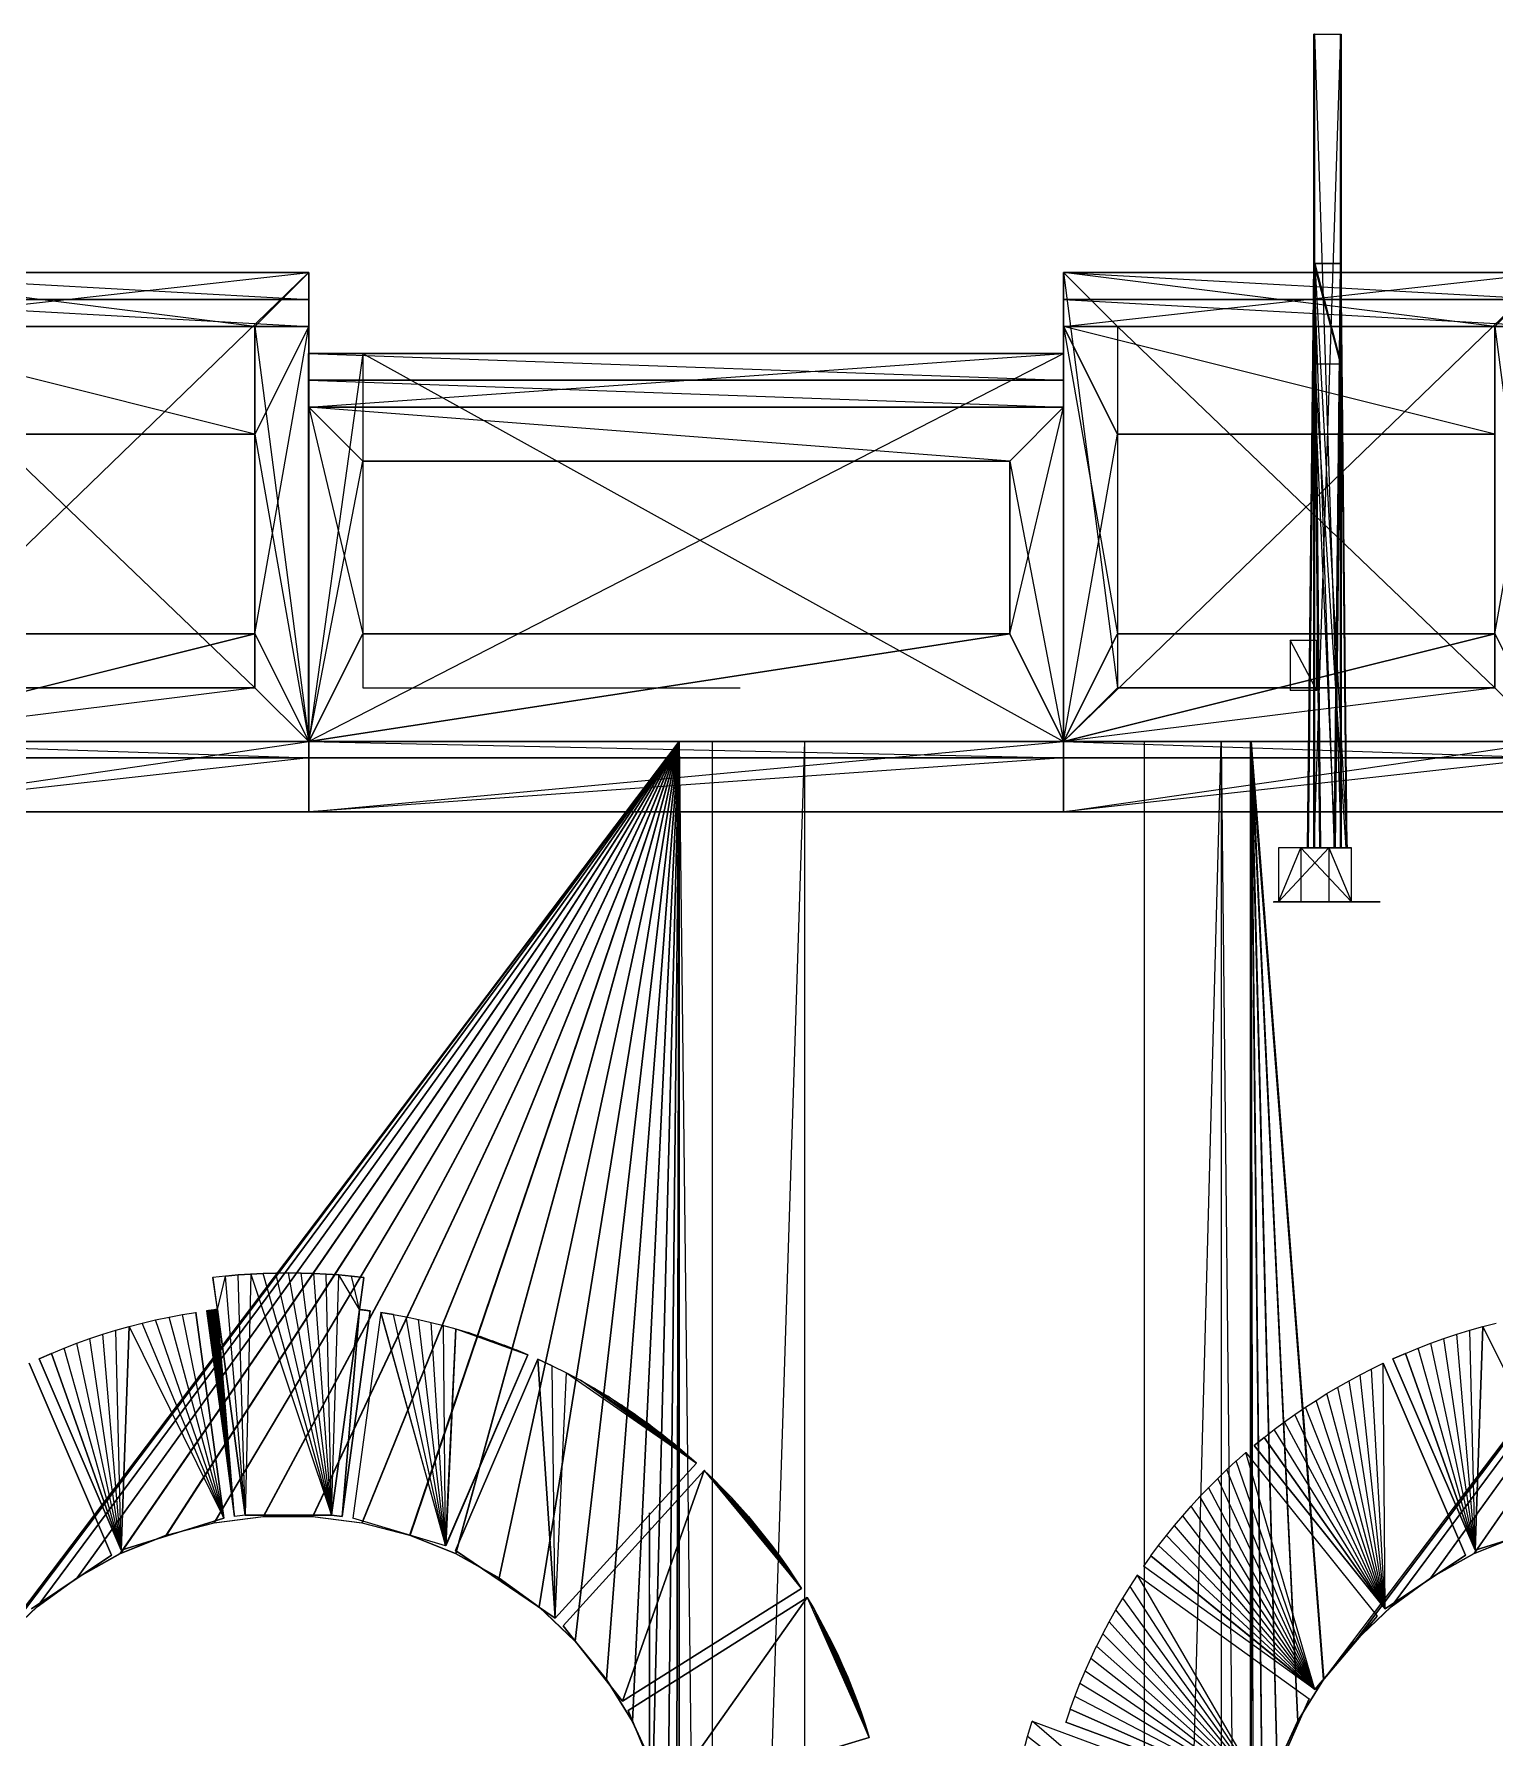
# Model space of a CAD drawing. Extents: x -41 to 47, y -35.8 to 51.3.
# Drawn here: x -15.952 to -13.244, y 44.248 to 47.407 of the extents above; entities that cross this region are included whole.
import ezdxf

# ---------------------------------------------------------------- set-up
doc = ezdxf.new("R2010")
doc.units = 0
doc.header["$MEASUREMENT"] = 0
doc.layers.add('PYDXF', color=8, linetype='CONTINUOUS')

msp = doc.modelspace()

# ---------------------------------------------------------------- linework, layer by layer
at = {"layer": 'PYDXF'}
for p, q in [((-13.5785, 47.4074), (-13.5796, 47.4074)), ((-13.5796, 45.8985), (-13.5796, 47.4074)), ((-13.5796, 45.8985), (-13.5785, 47.4074)), ((-13.5304, 47.4074), (-13.5796, 45.8985)), ((-13.5796, 47.4074), (-13.5304, 47.4074)), ((-13.5785, 47.4074), (-13.5785, 45.8985)), ((-13.5785, 47.4074), (-13.5293, 47.4074)), ((-13.5785, 47.4074), (-13.5293, 45.8985)), ((-13.5785, 47.4074), (-13.5304, 47.4074)), ((-13.5304, 45.8985), (-13.5304, 47.4074)), ((-13.5304, 47.4074), (-13.5293, 47.4074)), ((-13.5304, 47.4074), (-13.5293, 45.8985)), ((-13.5293, 47.4074), (-13.5293, 45.8985)), ((-13.5914, 45.8985), (-13.5797, 46.9818)), ((-13.5895, 45.8985), (-13.5797, 46.9818)), ((-13.5797, 46.9818), (-13.5305, 46.9818)), ((-13.5797, 46.9818), (-13.5797, 46.7956)), ((-13.5797, 46.9818), (-13.5305, 46.7956)), ((-13.5797, 46.9818), (-13.5422, 45.8985)), ((-13.5783, 46.9818), (-13.5783, 46.7956)), ((-13.5783, 46.9818), (-13.5292, 46.7956)), ((-13.5292, 46.9818), (-13.5783, 46.9818)), ((-13.5783, 46.9818), (-13.5673, 45.8985)), ((-13.5783, 46.9818), (-13.5181, 45.8985)), ((-13.569, 45.8985), (-13.5783, 46.9818)), ((-13.5422, 45.8985), (-13.5305, 46.9818)), ((-13.5305, 46.7956), (-13.5305, 46.9818)), ((-13.5292, 46.9818), (-13.5292, 46.7956)), ((-13.5181, 45.8985), (-13.5292, 46.9818)), ((-15.4435, 46.9654), (-16.343, 46.9654)), ((-16.343, 46.0954), (-15.4435, 46.9654)), ((-15.543, 46.8654), (-16.3426, 46.9654)), ((-16.3426, 46.9654), (-15.443, 46.9654)), ((-15.4435, 46.9654), (-16.3426, 46.9654)), ((-15.443, 46.9654), (-16.3425, 46.9654)), ((-16.3425, 46.8654), (-15.443, 46.9654)), ((-16.3425, 46.9654), (-15.4429, 46.9654)), ((-16.3425, 46.9654), (-15.4429, 46.9154)), ((-15.443, 46.9654), (-15.543, 46.8654)), ((-15.4435, 46.9654), (-15.4435, 46.0954)), ((-15.4435, 46.9654), (-15.443, 46.9654)), ((-15.4435, 46.9654), (-15.443, 46.0954)), ((-15.443, 46.9654), (-15.443, 46.8654)), ((-15.443, 46.9654), (-15.443, 46.0954)), ((-15.4429, 46.9654), (-15.4429, 46.9154)), ((-13.1447, 46.9654), (-14.0442, 46.9654)), ((-14.0442, 46.0954), (-14.0442, 46.9654)), ((-14.0442, 46.0954), (-13.1447, 46.9654)), ((-14.0438, 46.9654), (-14.0442, 46.0954)), ((-14.0442, 46.9654), (-14.0438, 46.9654)), ((-13.1443, 46.9654), (-14.0438, 46.9654)), ((-14.0438, 46.8654), (-14.0438, 46.9654)), ((-14.0438, 46.8654), (-13.1443, 46.9654)), ((-14.0438, 46.9654), (-13.9438, 46.1954)), ((-13.2442, 46.8654), (-14.0438, 46.9654)), ((-14.0438, 46.9654), (-13.1443, 46.9654)), ((-14.0438, 46.9654), (-14.0438, 46.0954)), ((-14.0438, 46.9654), (-13.9438, 46.8654)), ((-13.1447, 46.9654), (-14.0438, 46.9654)), ((-14.0437, 46.9154), (-14.0438, 46.9654)), ((-14.0437, 46.9654), (-14.0437, 46.9154)), ((-14.0437, 46.9654), (-13.1442, 46.9154)), ((-13.1443, 46.9654), (-13.2442, 46.8654)), ((-16.3425, 46.9154), (-15.443, 46.8654)), ((-16.3425, 46.9154), (-15.4429, 46.9154)), ((-15.4429, 46.9154), (-16.3425, 46.9154)), ((-15.443, 46.8654), (-15.443, 46.9154)), ((-14.0437, 46.9154), (-13.1442, 46.8654)), ((-14.0437, 46.9154), (-13.1442, 46.9154)), ((-14.0437, 46.9154), (-14.0437, 46.8654)), ((-13.1442, 46.9154), (-14.0437, 46.9154)), ((-16.3425, 46.8654), (-15.443, 46.8654)), ((-15.443, 46.8654), (-16.3425, 46.8654)), ((-15.543, 46.6654), (-16.3425, 46.8654)), ((-16.2426, 46.8654), (-15.543, 46.1954)), ((-16.2426, 46.8654), (-15.543, 46.8654)), ((-15.543, 46.8654), (-16.2426, 46.8654)), ((-15.543, 46.1954), (-15.543, 46.8654)), ((-15.543, 46.8654), (-15.543, 46.1954)), ((-15.543, 46.2954), (-15.443, 46.8654)), ((-15.543, 46.8654), (-15.443, 46.0954)), ((-15.443, 46.8654), (-15.5429, 46.6654)), ((-15.443, 46.8654), (-15.443, 46.0954)), ((-15.443, 46.0954), (-15.443, 46.8654)), ((-14.0438, 46.8654), (-13.1443, 46.8654)), ((-13.9438, 46.6654), (-14.0438, 46.8654)), ((-14.0438, 46.8654), (-14.0437, 46.0954)), ((-14.0438, 46.8654), (-13.9438, 46.2954)), ((-14.0438, 46.8654), (-13.9438, 46.6654)), ((-13.2442, 46.6654), (-14.0438, 46.8654)), ((-14.0438, 46.0954), (-14.0438, 46.8654)), ((-13.1442, 46.8654), (-14.0437, 46.8654)), ((-13.9438, 46.8654), (-13.2442, 46.1954)), ((-13.9438, 46.8654), (-13.2442, 46.8654)), ((-13.9438, 46.8654), (-13.9438, 46.1954)), ((-13.2442, 46.8654), (-13.9438, 46.8654)), ((-13.2442, 46.1954), (-13.2442, 46.8654)), ((-13.2442, 46.8654), (-13.2442, 46.1954)), ((-13.2442, 46.8654), (-13.1443, 46.0954)), ((-13.2442, 46.2954), (-13.1443, 46.8654)), ((-14.0442, 46.8154), (-15.4434, 46.8154)), ((-15.4434, 46.0954), (-15.4434, 46.8154)), ((-15.4434, 46.0954), (-14.0442, 46.8154)), ((-15.4434, 46.8154), (-15.443, 46.8154)), ((-15.443, 46.8154), (-15.4434, 46.0954)), ((-14.0438, 46.8154), (-15.443, 46.8154)), ((-15.443, 46.8154), (-15.443, 46.7654)), ((-15.443, 46.7154), (-15.443, 46.8154)), ((-15.443, 46.7154), (-14.0438, 46.8154)), ((-15.3431, 46.8154), (-15.443, 46.0954)), ((-15.443, 46.8154), (-15.443, 46.0954)), ((-15.3431, 46.8154), (-15.443, 46.8154)), ((-14.0442, 46.8154), (-15.443, 46.8154)), ((-15.443, 46.8154), (-14.0437, 46.8154)), ((-15.443, 46.8154), (-14.0437, 46.7654)), ((-15.443, 46.7654), (-15.443, 46.8154)), ((-15.3431, 46.8154), (-15.3431, 46.1954)), ((-15.3431, 46.8154), (-14.0438, 46.8154)), ((-15.3431, 46.8154), (-14.0438, 46.0954)), ((-14.0442, 46.8154), (-15.3431, 46.8154)), ((-14.0442, 46.8154), (-14.0442, 46.0954)), ((-14.0442, 46.8154), (-14.0438, 46.0954)), ((-14.0438, 46.8154), (-14.0442, 46.8154)), ((-14.0438, 46.8154), (-14.0438, 46.7154)), ((-14.0438, 46.0954), (-14.0438, 46.8154)), ((-14.0437, 46.8154), (-14.0437, 46.7654)), ((-13.5895, 45.8985), (-13.5797, 46.7956)), ((-13.5305, 46.7956), (-13.5797, 46.7956)), ((-13.5403, 45.8985), (-13.5797, 46.7956)), ((-13.5292, 46.7956), (-13.5783, 46.7956)), ((-13.5198, 45.8985), (-13.5783, 46.7956)), ((-13.569, 45.8985), (-13.5783, 46.7956)), ((-13.5422, 45.8985), (-13.5305, 46.7956)), ((-13.5305, 46.7956), (-13.5403, 45.8985)), ((-13.5292, 46.7956), (-13.5198, 45.8985)), ((-13.5181, 45.8985), (-13.5292, 46.7956)), ((-15.443, 46.7654), (-14.0437, 46.7154)), ((-15.443, 46.7654), (-14.0437, 46.7654)), ((-15.443, 46.7654), (-15.443, 46.7154)), ((-14.0437, 46.7654), (-15.443, 46.7654)), ((-14.0437, 46.7154), (-14.0437, 46.7654)), ((-15.443, 46.7154), (-14.0438, 46.7154)), ((-14.0437, 46.7154), (-15.443, 46.7154)), ((-15.3431, 46.6154), (-15.443, 46.7154)), ((-15.443, 46.7154), (-15.443, 46.0954)), ((-15.443, 46.7154), (-15.3431, 46.2954)), ((-15.443, 46.7154), (-15.3431, 46.6154)), ((-14.1437, 46.6154), (-15.443, 46.7154)), ((-15.443, 46.0954), (-15.443, 46.7154)), ((-14.0438, 46.7154), (-14.1437, 46.6154)), ((-14.1437, 46.2954), (-14.0438, 46.7154)), ((-14.0438, 46.7154), (-14.0438, 46.0954)), ((-14.0438, 46.0954), (-14.0438, 46.7154)), ((-15.543, 46.6654), (-16.2426, 46.6654)), ((-16.2426, 46.6654), (-15.5429, 46.6654)), ((-15.5429, 46.6654), (-15.543, 46.2954)), ((-15.543, 46.2954), (-15.543, 46.6654)), ((-15.5429, 46.6654), (-15.443, 46.0954)), ((-14.0438, 46.0954), (-13.9438, 46.6654)), ((-13.9438, 46.6654), (-13.9438, 46.2954)), ((-13.2442, 46.6654), (-13.9438, 46.6654)), ((-13.9438, 46.6654), (-13.2442, 46.6654)), ((-13.2442, 46.6654), (-13.2442, 46.2954)), ((-13.2442, 46.2954), (-13.2442, 46.6654)), ((-15.443, 46.0954), (-15.3431, 46.6154)), ((-15.3431, 46.6154), (-15.3431, 46.2954)), ((-14.1437, 46.6154), (-15.3431, 46.6154)), ((-15.3431, 46.6154), (-14.1437, 46.6154)), ((-14.1437, 46.6154), (-14.1437, 46.2954)), ((-14.1437, 46.2954), (-14.1437, 46.6154)), ((-14.1437, 46.6154), (-14.0438, 46.0954)), ((-16.3425, 46.0954), (-15.5429, 46.2954)), ((-15.543, 46.2954), (-16.3425, 46.0954)), ((-15.5429, 46.2954), (-16.2426, 46.2954)), ((-16.2426, 46.2954), (-15.543, 46.2954)), ((-15.543, 46.2954), (-15.443, 46.0954)), ((-14.1437, 46.2954), (-15.443, 46.0954)), ((-15.443, 46.0954), (-14.1437, 46.2954)), ((-15.3431, 46.2954), (-15.443, 46.0954)), ((-15.443, 46.0954), (-15.3431, 46.2954)), ((-14.1437, 46.2954), (-15.3431, 46.2954)), ((-15.3431, 46.2954), (-14.1437, 46.2954)), ((-14.0438, 46.0954), (-14.1437, 46.2954)), ((-14.1437, 46.2954), (-14.0438, 46.0954)), ((-13.2442, 46.2954), (-14.0438, 46.0954)), ((-14.0438, 46.0954), (-13.9438, 46.2954)), ((-14.0437, 46.0954), (-13.2442, 46.2954)), ((-13.9438, 46.2954), (-14.0437, 46.0954)), ((-13.9438, 46.2954), (-13.2442, 46.2954)), ((-13.2442, 46.2954), (-13.9438, 46.2954)), ((-13.2442, 46.2954), (-13.1443, 46.0954)), ((-13.6236, 46.2839), (-13.6236, 46.19)), ((-13.6236, 46.2839), (-13.5744, 46.2839)), ((-13.5744, 46.19), (-13.6236, 46.2839)), ((-13.5744, 46.19), (-13.5744, 46.2839)), ((-15.543, 46.1954), (-16.3426, 46.0954)), ((-15.543, 46.1954), (-16.2426, 46.1954)), ((-16.2426, 46.1954), (-15.543, 46.1954)), ((-15.443, 46.0954), (-15.543, 46.1954)), ((-15.3431, 46.1954), (-14.6435, 46.1954)), ((-13.9438, 46.1954), (-14.0438, 46.0954)), ((-13.2442, 46.1954), (-14.0438, 46.0954)), ((-13.2442, 46.1954), (-13.9438, 46.1954)), ((-13.9438, 46.1954), (-13.2442, 46.1954)), ((-13.5744, 46.19), (-13.6236, 46.19)), ((-13.1443, 46.0954), (-13.2442, 46.1954)), ((-16.343, 46.0954), (-15.4435, 46.0954)), ((-16.343, 46.0954), (-15.443, 46.0954)), ((-15.443, 46.0954), (-16.3425, 46.0954)), ((-16.3425, 46.0954), (-15.443, 46.0954)), ((-15.4429, 46.0954), (-16.3425, 46.0954)), ((-16.3425, 45.9654), (-15.443, 46.0954)), ((-16.3424, 46.0954), (-15.4429, 46.0654)), ((-16.3424, 46.0954), (-15.4429, 46.0954)), ((-16.2069, 46.0954), (-14.7569, 46.0954)), ((-16.2063, 46.0954), (-14.7563, 46.0954)), ((-16.2063, 46.0954), (-14.7569, 46.0954)), ((-14.7569, 46.0954), (-16.0719, 44.3564)), ((-16.0712, 44.3564), (-14.7563, 46.0954)), ((-14.7569, 46.0954), (-16.0139, 44.4276)), ((-14.7563, 46.0954), (-16.0132, 44.4276)), ((-14.7569, 46.0954), (-15.9473, 44.4909)), ((-14.7563, 46.0954), (-15.9467, 44.4909)), ((-14.7569, 46.0954), (-15.8733, 44.5452)), ((-14.7563, 46.0954), (-15.8727, 44.5452)), ((-14.7569, 46.0954), (-15.7931, 44.5898)), ((-14.7563, 46.0954), (-15.7924, 44.5898)), ((-14.7569, 46.0954), (-15.7078, 44.6239)), ((-14.7563, 46.0954), (-15.7071, 44.6239)), ((-14.7569, 46.0954), (-15.6189, 44.6469)), ((-14.7563, 46.0954), (-15.6183, 44.6469)), ((-14.7569, 46.0954), (-15.5278, 44.6585)), ((-14.7563, 46.0954), (-15.5272, 44.6585)), ((-15.443, 46.0954), (-15.4435, 46.0954)), ((-15.4434, 46.0954), (-14.0442, 46.0954)), ((-15.4434, 46.0954), (-15.443, 46.0954)), ((-15.4434, 46.0954), (-14.0438, 46.0954)), ((-14.0438, 46.0954), (-15.443, 46.0954)), ((-15.443, 46.0954), (-15.4429, 46.0654)), ((-15.443, 46.0954), (-15.443, 45.9654)), ((-15.443, 46.0954), (-14.0438, 46.0954)), ((-15.443, 45.9654), (-14.0438, 46.0954)), ((-15.443, 45.9654), (-15.443, 46.0954)), ((-15.4429, 46.0654), (-15.4429, 46.0954)), ((-15.4429, 46.0954), (-14.0437, 46.0654)), ((-14.7569, 46.0954), (-15.436, 44.6585)), ((-14.7563, 46.0954), (-15.4354, 44.6585)), ((-14.7569, 46.0954), (-15.345, 44.6469)), ((-14.7563, 46.0954), (-15.3443, 44.6469)), ((-14.7569, 46.0954), (-15.2561, 44.6239)), ((-14.7563, 46.0954), (-15.2554, 44.6239)), ((-14.7569, 46.0954), (-15.1708, 44.5898)), ((-14.7563, 46.0954), (-15.1702, 44.5898)), ((-14.7569, 46.0954), (-15.0905, 44.5452)), ((-14.7563, 46.0954), (-15.0899, 44.5452)), ((-14.7569, 46.0954), (-15.0165, 44.4909)), ((-14.7563, 46.0954), (-15.0159, 44.4909)), ((-14.7569, 46.0954), (-14.95, 44.4276)), ((-14.7563, 46.0954), (-14.9494, 44.4276)), ((-14.7569, 46.0954), (-14.892, 44.3564)), ((-14.7563, 46.0954), (-14.8914, 44.3564)), ((-14.7569, 46.0954), (-14.8435, 44.2785)), ((-14.7563, 46.0954), (-14.8428, 44.2785)), ((-14.7569, 46.0954), (-14.8052, 44.1951)), ((-14.7563, 46.0954), (-14.8045, 44.1951)), ((-14.7569, 46.0954), (-14.7777, 44.1074)), ((-14.7563, 46.0954), (-14.7771, 44.1074)), ((-14.7569, 46.0954), (-14.7615, 44.0171)), ((-14.7563, 46.0954), (-14.7609, 44.0171)), ((-14.7569, 46.0954), (-14.7569, 43.9254)), ((-14.7569, 46.0954), (-14.7563, 46.0954)), ((-14.7569, 46.0954), (-14.7563, 43.9254)), ((-14.7563, 46.0954), (-14.7563, 43.9254)), ((-13.6962, 46.0954), (-14.7562, 46.0954)), ((-14.7562, 46.0954), (-14.6952, 46.0954)), ((-14.7562, 46.0954), (-14.7562, 40.7954)), ((-14.7562, 40.7954), (-14.7562, 46.0954)), ((-14.7562, 46.0954), (-14.6952, 40.7954)), ((-13.6962, 46.0954), (-14.6952, 46.0954)), ((-14.5239, 46.0954), (-14.6952, 40.7954)), ((-14.6952, 46.0954), (-14.6952, 40.7954)), ((-14.5239, 46.0954), (-14.6952, 46.0954)), ((-13.6962, 46.0954), (-14.5239, 46.0954)), ((-14.5239, 46.0954), (-14.5239, 40.7954)), ((-14.5239, 46.0954), (-13.894, 46.0954)), ((-14.0442, 46.0954), (-13.1447, 46.0954)), ((-14.0442, 46.0954), (-14.0438, 46.0954)), ((-14.0442, 46.0954), (-13.1443, 46.0954)), ((-14.0438, 46.0954), (-14.0442, 46.0954)), ((-13.1443, 46.0954), (-14.0438, 46.0954)), ((-14.0438, 46.0954), (-14.0437, 46.0654)), ((-14.0438, 46.0954), (-14.0438, 45.9654)), ((-14.0438, 46.0954), (-13.1442, 46.0954)), ((-14.0437, 46.0654), (-14.0437, 46.0954)), ((-13.1441, 46.0954), (-14.0437, 46.0954)), ((-14.0437, 46.0954), (-13.1441, 46.0654)), ((-14.0437, 45.9654), (-13.1442, 46.0954)), ((-14.0437, 46.0954), (-13.1441, 46.0954)), ((-14.0437, 45.9654), (-14.0437, 46.0954)), ((-13.894, 40.7954), (-13.894, 46.0954)), ((-13.894, 40.7954), (-13.7516, 46.0954)), ((-13.7516, 46.0954), (-13.894, 46.0954)), ((-13.6962, 46.0954), (-13.894, 46.0954)), ((-13.7516, 46.0954), (-13.7516, 40.7954)), ((-13.6962, 46.0954), (-13.7516, 46.0954)), ((-13.7516, 46.0954), (-13.6962, 40.7954)), ((-13.7516, 46.0954), (-13.6962, 46.0954)), ((-13.697, 43.9254), (-13.697, 46.0954)), ((-13.697, 46.0954), (-12.247, 46.0954)), ((-13.697, 46.0954), (-13.6923, 44.0171)), ((-13.697, 46.0954), (-13.6963, 46.0954)), ((-13.6963, 46.0954), (-13.697, 43.9254)), ((-13.697, 46.0954), (-13.6104, 44.2785)), ((-13.697, 46.0954), (-13.6762, 44.1074)), ((-13.697, 46.0954), (-13.6487, 44.1951)), ((-13.5619, 44.3564), (-13.697, 46.0954)), ((-13.6963, 46.0954), (-13.6963, 43.9254)), ((-13.6917, 44.0171), (-13.6963, 46.0954)), ((-13.6963, 46.0954), (-13.6481, 44.1951)), ((-13.6963, 46.0954), (-13.6755, 44.1074)), ((-13.6963, 46.0954), (-13.5612, 44.3564)), ((-13.6963, 46.0954), (-13.6098, 44.2785)), ((-13.6963, 46.0954), (-12.2463, 46.0954)), ((-13.6963, 46.0954), (-12.247, 46.0954)), ((-13.6962, 46.0954), (-13.6962, 40.7954)), ((-13.6962, 40.7954), (-13.6962, 46.0954)), ((-12.247, 46.0954), (-13.5619, 44.3564)), ((-13.5612, 44.3564), (-12.2463, 46.0954)), ((-12.247, 46.0954), (-13.5039, 44.4276)), ((-12.2463, 46.0954), (-13.5032, 44.4276)), ((-12.247, 46.0954), (-13.4373, 44.4909)), ((-12.2463, 46.0954), (-13.4367, 44.4909)), ((-12.247, 46.0954), (-13.3633, 44.5452)), ((-12.2463, 46.0954), (-13.3627, 44.5452)), ((-12.247, 46.0954), (-13.2831, 44.5898)), ((-12.2463, 46.0954), (-13.2824, 44.5898)), ((-16.3425, 46.0654), (-15.443, 46.0654)), ((-15.443, 46.0654), (-16.3425, 45.9654)), ((-15.4429, 46.0654), (-16.3424, 46.0654)), ((-15.443, 45.9654), (-15.443, 46.0654)), ((-15.443, 46.0654), (-14.0437, 46.0654)), ((-14.0437, 46.0654), (-15.443, 45.9654)), ((-15.443, 46.0654), (-15.443, 45.9654)), ((-14.0437, 46.0654), (-15.4429, 46.0654)), ((-14.0437, 45.9654), (-14.0437, 46.0654)), ((-14.0437, 46.0654), (-13.1442, 46.0654)), ((-13.1442, 46.0654), (-14.0437, 45.9654)), ((-14.0437, 46.0654), (-14.0437, 45.9654)), ((-13.1441, 46.0654), (-14.0437, 46.0654)), ((-15.443, 45.9654), (-16.3425, 45.9654)), ((-16.3425, 45.9654), (-15.443, 45.9654)), ((-14.0438, 45.9654), (-15.443, 45.9654)), ((-15.443, 45.9654), (-14.0437, 45.9654)), ((-13.1442, 45.9654), (-14.0437, 45.9654)), ((-14.0437, 45.9654), (-13.1442, 45.9654)), ((-13.6037, 45.8985), (-13.6452, 45.8985)), ((-13.5518, 45.8985), (-13.6452, 45.7985)), ((-13.6452, 45.8985), (-13.6452, 45.7985)), ((-13.5518, 45.8985), (-13.6452, 45.8985)), ((-13.6452, 45.7985), (-13.6037, 45.8985)), ((-13.5102, 45.8985), (-13.6037, 45.8985)), ((-13.6037, 45.8985), (-13.5518, 45.8985)), ((-13.6037, 45.8985), (-13.5102, 45.7985)), ((-13.6037, 45.8985), (-13.6037, 45.7985)), ((-13.5895, 45.8985), (-13.5914, 45.8985)), ((-13.5914, 45.8985), (-13.5422, 45.8985)), ((-13.5422, 45.8985), (-13.5895, 45.8985)), ((-13.5895, 45.8985), (-13.5403, 45.8985)), ((-13.5796, 45.8985), (-13.5785, 45.8985)), ((-13.5796, 45.8985), (-13.5304, 45.8985)), ((-13.5796, 45.8985), (-13.5293, 45.8985)), ((-13.5293, 45.8985), (-13.5785, 45.8985)), ((-13.569, 45.8985), (-13.5198, 45.8985)), ((-13.569, 45.8985), (-13.5673, 45.8985)), ((-13.5181, 45.8985), (-13.569, 45.8985)), ((-13.5673, 45.8985), (-13.5181, 45.8985)), ((-13.5518, 45.8985), (-13.5518, 45.7985)), ((-13.5518, 45.8985), (-13.5102, 45.8985)), ((-13.5518, 45.8985), (-13.5102, 45.7985)), ((-13.5422, 45.8985), (-13.5403, 45.8985)), ((-13.5293, 45.8985), (-13.5304, 45.8985)), ((-13.5198, 45.8985), (-13.5181, 45.8985)), ((-13.5102, 45.7985), (-13.5102, 45.8985)), ((-13.6553, 45.7985), (-13.6538, 45.7985)), ((-13.6553, 45.7985), (-13.4586, 45.7985)), ((-13.6538, 45.7985), (-13.457, 45.7985)), ((-13.4586, 45.7985), (-13.6538, 45.7985)), ((-13.6452, 45.7985), (-13.5518, 45.7985)), ((-13.6452, 45.7985), (-13.6037, 45.7985)), ((-13.5102, 45.7985), (-13.6037, 45.7985)), ((-13.5518, 45.7985), (-13.6037, 45.7985)), ((-13.5102, 45.7985), (-13.5518, 45.7985)), ((-13.457, 45.7985), (-13.4586, 45.7985)), ((-15.5974, 45.1045), (-15.6207, 45.102)), ((-15.6207, 45.1022), (-15.6207, 45.102)), ((-15.6126, 45.0425), (-15.6207, 45.102)), ((-15.6207, 45.102), (-15.6127, 45.0425)), ((-15.6126, 45.0425), (-15.5974, 45.1045)), ((-15.5742, 45.1066), (-15.5975, 45.1045)), ((-15.5974, 45.1045), (-15.5742, 45.1066)), ((-15.5609, 44.661), (-15.5974, 45.1045)), ((-15.5742, 45.1066), (-15.5508, 45.1082)), ((-15.5509, 45.1082), (-15.5742, 45.1066)), ((-15.5609, 44.661), (-15.5742, 45.1066)), ((-15.5508, 45.1082), (-15.5609, 44.661)), ((-15.5275, 45.1093), (-15.5509, 45.1082)), ((-15.5508, 45.1082), (-15.5275, 45.1093)), ((-15.5508, 45.1082), (-15.401, 44.661)), ((-15.5275, 45.1093), (-15.5041, 45.11)), ((-15.5041, 45.11), (-15.5275, 45.1093)), ((-15.401, 44.661), (-15.5275, 45.1093)), ((-15.5041, 45.11), (-15.4807, 45.1102)), ((-15.4808, 45.1102), (-15.5041, 45.11)), ((-15.401, 44.661), (-15.5041, 45.11)), ((-15.4574, 45.11), (-15.4808, 45.1102)), ((-15.4807, 45.1102), (-15.4574, 45.11)), ((-15.401, 44.661), (-15.4807, 45.1102)), ((-15.434, 45.1093), (-15.4574, 45.11)), ((-15.4574, 45.11), (-15.434, 45.1093)), ((-15.401, 44.661), (-15.4574, 45.11)), ((-15.4107, 45.1081), (-15.434, 45.1093)), ((-15.434, 45.1093), (-15.4106, 45.1081)), ((-15.401, 44.661), (-15.434, 45.1093)), ((-15.3874, 45.1065), (-15.4107, 45.1081)), ((-15.4106, 45.1081), (-15.3873, 45.1065)), ((-15.401, 44.661), (-15.4106, 45.1081)), ((-15.401, 44.661), (-15.3873, 45.1065)), ((-15.3641, 45.1044), (-15.3874, 45.1065)), ((-15.3873, 45.1065), (-15.364, 45.1044)), ((-15.3489, 45.0424), (-15.3873, 45.1065)), ((-15.3408, 45.1019), (-15.3641, 45.1044)), ((-15.364, 45.1044), (-15.3408, 45.1019)), ((-15.3489, 45.0424), (-15.364, 45.1044)), ((-15.3408, 45.1019), (-15.3489, 45.0424)), ((-15.3489, 45.0424), (-15.3408, 45.1019)), ((-15.3408, 45.1021), (-15.3408, 45.1019)), ((-15.7517, 45.0173), (-15.727, 45.0231)), ((-15.727, 45.0231), (-15.7022, 45.0283)), ((-15.6005, 44.6555), (-15.727, 45.0231)), ((-15.7022, 45.0283), (-15.6773, 45.033)), ((-15.6005, 44.6555), (-15.7022, 45.0283)), ((-15.6773, 45.033), (-15.6523, 45.0372)), ((-15.6005, 44.6555), (-15.6773, 45.033)), ((-15.6523, 45.0373), (-15.6523, 45.0372)), ((-15.6005, 44.6555), (-15.6523, 45.0372)), ((-15.6523, 45.0372), (-15.6005, 44.6555)), ((-15.6308, 45.0403), (-15.6325, 45.04)), ((-15.6325, 45.04), (-15.5807, 44.6586)), ((-15.6292, 45.0405), (-15.6308, 45.0403)), ((-15.6308, 45.0403), (-15.6292, 45.0405)), ((-15.5807, 44.6586), (-15.6308, 45.0403)), ((-15.6275, 45.0407), (-15.6292, 45.0405)), ((-15.6292, 45.0405), (-15.6275, 45.0407)), ((-15.5807, 44.6586), (-15.6292, 45.0405)), ((-15.6259, 45.0409), (-15.6275, 45.0407)), ((-15.6275, 45.0407), (-15.6259, 45.0409)), ((-15.5807, 44.6586), (-15.6275, 45.0407)), ((-15.6242, 45.0411), (-15.6259, 45.0409)), ((-15.6259, 45.0409), (-15.6242, 45.0411)), ((-15.5807, 44.6586), (-15.6259, 45.0409)), ((-15.6226, 45.0413), (-15.6242, 45.0411)), ((-15.6242, 45.0411), (-15.6226, 45.0413)), ((-15.5807, 44.6586), (-15.6242, 45.0411)), ((-15.6226, 45.0413), (-15.6209, 45.0415)), ((-15.6209, 45.0415), (-15.6226, 45.0413)), ((-15.5807, 44.6586), (-15.6226, 45.0413)), ((-15.6193, 45.0418), (-15.6209, 45.0415)), ((-15.6209, 45.0415), (-15.6193, 45.0418)), ((-15.5807, 44.6586), (-15.6209, 45.0415)), ((-15.6193, 45.0418), (-15.6176, 45.042)), ((-15.6176, 45.042), (-15.6193, 45.0418)), ((-15.5807, 44.6586), (-15.6193, 45.0418)), ((-15.6176, 45.042), (-15.6159, 45.0422)), ((-15.616, 45.0422), (-15.6176, 45.042)), ((-15.5807, 44.6586), (-15.6176, 45.042)), ((-15.6143, 45.0424), (-15.616, 45.0422)), ((-15.6159, 45.0422), (-15.6143, 45.0424)), ((-15.5807, 44.6586), (-15.6159, 45.0422)), ((-15.6127, 45.0425), (-15.6143, 45.0424)), ((-15.6143, 45.0424), (-15.6127, 45.0425)), ((-15.5807, 44.6586), (-15.6143, 45.0424)), ((-15.6126, 45.0425), (-15.5609, 44.661)), ((-15.5609, 44.661), (-15.6126, 45.0425)), ((-15.5807, 44.6586), (-15.6126, 45.0425)), ((-15.349, 45.0424), (-15.401, 44.661)), ((-15.401, 44.661), (-15.3489, 45.0424)), ((-15.349, 45.0424), (-15.3812, 44.6585)), ((-15.3812, 44.6585), (-15.3489, 45.0424)), ((-15.3812, 44.6585), (-15.3291, 45.0399)), ((-15.3291, 45.0399), (-15.3812, 44.6585)), ((-15.3093, 45.037), (-15.3614, 44.6554)), ((-15.349, 45.0424), (-15.3291, 45.0399)), ((-15.3489, 45.0424), (-15.3473, 45.0422)), ((-15.3473, 45.0422), (-15.3456, 45.042)), ((-15.3291, 45.0399), (-15.3473, 45.0422)), ((-15.3456, 45.042), (-15.344, 45.0418)), ((-15.3291, 45.0399), (-15.3456, 45.042)), ((-15.344, 45.0418), (-15.3423, 45.0416)), ((-15.3291, 45.0399), (-15.344, 45.0418)), ((-15.3423, 45.0416), (-15.3407, 45.0414)), ((-15.3291, 45.0399), (-15.3423, 45.0416)), ((-15.3407, 45.0414), (-15.339, 45.0412)), ((-15.3291, 45.0399), (-15.3407, 45.0414)), ((-15.3291, 45.0399), (-15.339, 45.0412)), ((-15.339, 45.0412), (-15.3374, 45.041)), ((-15.3291, 45.0399), (-15.3374, 45.041)), ((-15.3374, 45.041), (-15.3357, 45.0408)), ((-15.3291, 45.0399), (-15.3357, 45.0408)), ((-15.3357, 45.0408), (-15.334, 45.0406)), ((-15.3291, 45.0399), (-15.3341, 45.0406)), ((-15.3341, 45.0406), (-15.3324, 45.0403)), ((-15.3324, 45.0403), (-15.3308, 45.0401)), ((-15.3291, 45.0399), (-15.3324, 45.0403)), ((-15.3291, 45.0399), (-15.3308, 45.0401)), ((-15.3307, 45.0401), (-15.3291, 45.0399)), ((-15.3093, 45.037), (-15.1894, 44.604)), ((-15.3093, 45.037), (-15.2859, 45.0332)), ((-15.1893, 44.604), (-15.3093, 45.037)), ((-15.2859, 45.0332), (-15.3093, 45.037)), ((-15.2859, 45.0332), (-15.2627, 45.0288)), ((-15.1894, 44.604), (-15.2859, 45.0332)), ((-15.2627, 45.0288), (-15.2395, 45.0239)), ((-15.1894, 44.604), (-15.2627, 45.0288)), ((-15.2395, 45.0239), (-15.2164, 45.0186)), ((-15.1894, 44.604), (-15.2395, 45.0239)), ((-15.8489, 44.9885), (-15.8249, 44.9965)), ((-15.8249, 44.9965), (-15.8007, 45.004)), ((-15.7908, 44.596), (-15.8249, 44.9965)), ((-15.7908, 44.596), (-15.8007, 45.004)), ((-15.8006, 45.004), (-15.7762, 45.0109)), ((-15.7908, 44.596), (-15.7763, 45.0109)), ((-15.7762, 45.0109), (-15.7908, 44.596)), ((-15.7763, 45.0109), (-15.7517, 45.0173)), ((-15.7763, 45.0109), (-15.6005, 44.6555)), ((-15.6005, 44.6555), (-15.7517, 45.0173)), ((-15.1894, 44.604), (-15.2164, 45.0186)), ((-15.2164, 45.0186), (-15.1934, 45.0128)), ((-15.1934, 45.0128), (-15.1706, 45.0065)), ((-15.1894, 44.604), (-15.1934, 45.0128)), ((-15.1894, 44.604), (-15.1706, 45.0065)), ((-15.1706, 45.0065), (-15.1893, 44.604)), ((-15.1706, 45.0065), (-15.1479, 44.9997)), ((-15.1706, 45.0065), (-15.0368, 44.9587)), ((-15.1479, 44.9997), (-15.1253, 44.9924)), ((-15.0368, 44.9587), (-15.1479, 44.9997)), ((-15.0368, 44.9587), (-15.1253, 44.9924)), ((-15.1253, 44.9924), (-15.1029, 44.9847)), ((-13.3389, 44.9885), (-13.3149, 44.9965)), ((-13.3149, 44.9965), (-13.2907, 45.004)), ((-13.2809, 44.596), (-13.3149, 44.9965)), ((-13.2907, 45.004), (-13.2663, 45.0109)), ((-13.2809, 44.596), (-13.2907, 45.004)), ((-13.2809, 44.596), (-13.2663, 45.0109)), ((-13.2663, 45.0109), (-13.2808, 44.596)), ((-13.2663, 45.0109), (-13.2417, 45.0173)), ((-13.2663, 45.0109), (-13.0905, 44.6555)), ((-15.9199, 44.9612), (-15.9432, 44.951)), ((-15.9432, 44.951), (-15.9199, 44.9612)), ((-15.9199, 44.9612), (-15.8965, 44.9708)), ((-15.9199, 44.9612), (-15.7908, 44.596)), ((-15.7908, 44.596), (-15.9199, 44.9612)), ((-15.8965, 44.9708), (-15.8728, 44.9799)), ((-15.7908, 44.596), (-15.8965, 44.9708)), ((-15.8728, 44.9799), (-15.8489, 44.9885)), ((-15.7908, 44.596), (-15.8728, 44.9799)), ((-15.7908, 44.596), (-15.8489, 44.9885)), ((-15.1894, 44.604), (-15.0368, 44.9587)), ((-15.0368, 44.9587), (-15.1893, 44.604)), ((-15.1029, 44.9847), (-15.0807, 44.9765)), ((-15.0368, 44.9587), (-15.1029, 44.9847)), ((-15.0807, 44.9765), (-15.0587, 44.9678)), ((-15.0368, 44.9587), (-15.0807, 44.9765)), ((-15.0368, 44.9587), (-15.0587, 44.9678)), ((-15.0586, 44.9678), (-15.0368, 44.9587)), ((-13.41, 44.9612), (-13.4332, 44.951)), ((-13.4332, 44.951), (-13.41, 44.9612)), ((-13.41, 44.9612), (-13.3865, 44.9708)), ((-13.41, 44.9612), (-13.2809, 44.596)), ((-13.2808, 44.596), (-13.4099, 44.9612)), ((-13.3865, 44.9708), (-13.3628, 44.9799)), ((-13.2809, 44.596), (-13.3865, 44.9708)), ((-13.3628, 44.9799), (-13.339, 44.9885)), ((-13.2809, 44.596), (-13.3628, 44.9799)), ((-13.2809, 44.596), (-13.339, 44.9885)), ((-15.9613, 44.9427), (-15.8088, 44.5872)), ((-15.8088, 44.5872), (-15.9613, 44.9427)), ((-15.9433, 44.9512), (-15.9432, 44.951)), ((-15.7908, 44.596), (-15.9432, 44.951)), ((-15.9432, 44.951), (-15.7908, 44.596)), ((-15.0185, 44.9506), (-15.1711, 44.5957)), ((-15.1711, 44.5957), (-15.0185, 44.9506)), ((-15.0184, 44.9508), (-15.0185, 44.9506)), ((-15.0185, 44.9506), (-14.9861, 44.47)), ((-15.0185, 44.9506), (-14.9918, 44.9382)), ((-14.9861, 44.47), (-15.0185, 44.9506)), ((-14.9918, 44.9382), (-15.0185, 44.9506)), ((-14.9918, 44.9382), (-14.9655, 44.925)), ((-14.9861, 44.47), (-14.9918, 44.9382)), ((-13.4937, 44.9215), (-13.4726, 44.9323)), ((-13.4474, 44.4872), (-13.4727, 44.9323)), ((-13.4726, 44.9323), (-13.4513, 44.9427)), ((-13.4516, 44.9433), (-13.4514, 44.9427)), ((-13.2988, 44.5872), (-13.4514, 44.9427)), ((-13.4513, 44.9427), (-13.2988, 44.5872)), ((-13.4474, 44.4872), (-13.4513, 44.9427)), ((-13.4333, 44.9512), (-13.4332, 44.951)), ((-13.2809, 44.596), (-13.4332, 44.951)), ((-13.4332, 44.951), (-13.2809, 44.596)), ((-14.9861, 44.47), (-14.9655, 44.925)), ((-14.9655, 44.925), (-14.7246, 44.7577)), ((-14.9655, 44.925), (-14.9395, 44.9112)), ((-14.9395, 44.9112), (-14.9139, 44.8967)), ((-14.7246, 44.7577), (-14.9395, 44.9112)), ((-14.7246, 44.7577), (-14.914, 44.8967)), ((-14.914, 44.8967), (-14.8887, 44.8815)), ((-13.5556, 44.8866), (-13.5352, 44.8987)), ((-13.5352, 44.8987), (-13.5146, 44.9103)), ((-13.4474, 44.4872), (-13.5352, 44.8987)), ((-13.5146, 44.9103), (-13.4937, 44.9215)), ((-13.4474, 44.4872), (-13.5146, 44.9103)), ((-13.4474, 44.4872), (-13.4938, 44.9215)), ((-14.8887, 44.8815), (-14.8639, 44.8657)), ((-14.7246, 44.7577), (-14.8887, 44.8815)), ((-14.8639, 44.8657), (-14.8395, 44.8492)), ((-14.7246, 44.7577), (-14.8639, 44.8657)), ((-13.5956, 44.8611), (-13.5757, 44.874)), ((-13.5757, 44.874), (-13.5556, 44.8866)), ((-13.4474, 44.4872), (-13.5757, 44.874)), ((-13.4474, 44.4872), (-13.5556, 44.8866)), ((-14.8396, 44.8492), (-14.8156, 44.8322)), ((-14.7246, 44.7577), (-14.8396, 44.8492)), ((-14.7246, 44.7577), (-14.8156, 44.8322)), ((-14.8156, 44.8322), (-14.7921, 44.8144)), ((-13.6534, 44.8198), (-13.6344, 44.834)), ((-13.6344, 44.834), (-13.6151, 44.8478)), ((-13.4474, 44.4872), (-13.6344, 44.834)), ((-13.6151, 44.8478), (-13.5956, 44.8611)), ((-13.4474, 44.4872), (-13.6151, 44.8478)), ((-13.4474, 44.4872), (-13.5956, 44.8611)), ((-14.7246, 44.7577), (-14.7921, 44.8144)), ((-14.7921, 44.8144), (-14.7691, 44.7961)), ((-13.6721, 44.8053), (-13.6905, 44.7903)), ((-13.6905, 44.7903), (-13.6721, 44.8053)), ((-13.6721, 44.8053), (-13.6534, 44.8198)), ((-13.6721, 44.8053), (-13.4474, 44.4872)), ((-13.4474, 44.4872), (-13.6721, 44.8053)), ((-13.4474, 44.4872), (-13.6534, 44.8198)), ((-14.7691, 44.7961), (-14.7466, 44.7772)), ((-14.7246, 44.7577), (-14.7691, 44.7961)), ((-14.7466, 44.7772), (-14.7246, 44.7577)), ((-14.7246, 44.7577), (-14.7466, 44.7772)), ((-13.7235, 44.7617), (-13.7058, 44.7774)), ((-13.7062, 44.7779), (-13.7058, 44.7774)), ((-13.5778, 44.3377), (-13.7058, 44.7774)), ((-13.7058, 44.7774), (-13.4624, 44.4738)), ((-13.6906, 44.7904), (-13.6905, 44.7903)), ((-13.4474, 44.4872), (-13.6905, 44.7903)), ((-13.6905, 44.7903), (-13.4474, 44.4872)), ((-14.9861, 44.47), (-14.7246, 44.7577)), ((-14.7246, 44.7577), (-14.9861, 44.47)), ((-14.7099, 44.7441), (-14.9717, 44.4561)), ((-14.7099, 44.7441), (-14.8613, 44.3162)), ((-14.8612, 44.3162), (-14.7099, 44.7441)), ((-14.7098, 44.7442), (-14.7099, 44.7441)), ((-14.7099, 44.7441), (-14.5297, 44.5252)), ((-14.7099, 44.7441), (-14.6928, 44.7277)), ((-14.6928, 44.7277), (-14.7099, 44.7441)), ((-13.7581, 44.7293), (-13.741, 44.7457)), ((-13.741, 44.7457), (-13.7236, 44.7617)), ((-13.5778, 44.3377), (-13.741, 44.7457)), ((-13.5778, 44.3377), (-13.7236, 44.7617)), ((-14.6928, 44.7277), (-14.6761, 44.7109)), ((-14.5297, 44.5252), (-14.6928, 44.7277)), ((-14.6761, 44.7109), (-14.6597, 44.6938)), ((-14.5297, 44.5252), (-14.6761, 44.7109)), ((-13.7912, 44.6955), (-13.7748, 44.7126)), ((-13.5778, 44.3377), (-13.7749, 44.7126)), ((-13.7748, 44.7126), (-13.7581, 44.7293)), ((-13.5778, 44.3377), (-13.7581, 44.7293)), ((-14.6597, 44.6938), (-14.6437, 44.6763)), ((-14.5297, 44.5252), (-14.6597, 44.6938)), ((-14.5297, 44.5252), (-14.6437, 44.6763)), ((-14.6437, 44.6763), (-14.6281, 44.6585)), ((-13.823, 44.6602), (-13.8073, 44.678)), ((-13.8073, 44.678), (-13.7912, 44.6955)), ((-13.5778, 44.3377), (-13.8073, 44.678)), ((-13.5778, 44.3377), (-13.7913, 44.6955)), ((-15.7908, 44.596), (-15.6005, 44.6555)), ((-15.6005, 44.6555), (-15.7908, 44.596)), ((-15.7078, 44.6239), (-15.6189, 44.6469)), ((-15.7078, 44.6239), (-15.6183, 44.6469)), ((-15.7071, 44.6239), (-15.6183, 44.6469)), ((-15.6189, 44.6469), (-15.5278, 44.6585)), ((-15.6189, 44.6469), (-15.5272, 44.6585)), ((-15.6183, 44.6469), (-15.6189, 44.6469)), ((-15.6183, 44.6469), (-15.5272, 44.6585)), ((-15.5609, 44.661), (-15.5807, 44.6586)), ((-15.401, 44.661), (-15.5609, 44.661)), ((-15.5609, 44.661), (-15.401, 44.661)), ((-15.5278, 44.6585), (-15.436, 44.6585)), ((-15.5278, 44.6585), (-15.4354, 44.6585)), ((-15.5272, 44.6585), (-15.5278, 44.6585)), ((-15.5272, 44.6585), (-15.4354, 44.6585)), ((-15.436, 44.6585), (-15.345, 44.6469)), ((-15.436, 44.6585), (-15.3443, 44.6469)), ((-15.4354, 44.6585), (-15.436, 44.6585)), ((-15.4354, 44.6585), (-15.3443, 44.6469)), ((-15.3812, 44.6585), (-15.401, 44.661)), ((-15.401, 44.661), (-15.3812, 44.6585)), ((-15.1894, 44.604), (-15.3614, 44.6554)), ((-15.345, 44.6469), (-15.2561, 44.6239)), ((-15.345, 44.6469), (-15.2554, 44.6239)), ((-15.3443, 44.6469), (-15.345, 44.6469)), ((-15.3443, 44.6469), (-15.2554, 44.6239)), ((-14.8115, 44.6388), (-14.8115, 44.6654)), ((-14.5297, 44.5252), (-14.6281, 44.6585)), ((-14.6281, 44.6585), (-14.6129, 44.6404)), ((-13.8532, 44.6237), (-13.8383, 44.6421)), ((-13.5778, 44.3377), (-13.8383, 44.6421)), ((-13.8382, 44.6421), (-13.8229, 44.6602)), ((-13.5778, 44.3377), (-13.823, 44.6602)), ((-13.2809, 44.596), (-13.0905, 44.6555)), ((-13.0905, 44.6555), (-13.2808, 44.596)), ((-15.7931, 44.5898), (-15.7078, 44.6239)), ((-15.7931, 44.5898), (-15.7071, 44.6239)), ((-15.7924, 44.5898), (-15.7071, 44.6239)), ((-15.7071, 44.6239), (-15.7078, 44.6239)), ((-15.2561, 44.6239), (-15.1708, 44.5898)), ((-15.2554, 44.6239), (-15.2561, 44.6239)), ((-15.2561, 44.6239), (-15.1702, 44.5898)), ((-15.2554, 44.6239), (-15.1702, 44.5898)), ((-14.8116, 44.5354), (-14.8116, 44.6388)), ((-14.8115, 44.6388), (-14.8115, 44.5454)), ((-14.5297, 44.5252), (-14.6129, 44.6404)), ((-14.6128, 44.6404), (-14.598, 44.6219)), ((-14.598, 44.6219), (-14.5835, 44.6031)), ((-14.5297, 44.5252), (-14.598, 44.6219)), ((-13.8677, 44.605), (-13.8532, 44.6237)), ((-13.5778, 44.3377), (-13.8532, 44.6237)), ((-13.2831, 44.5898), (-13.1978, 44.6239)), ((-13.2831, 44.5898), (-13.1972, 44.6239)), ((-13.2824, 44.5898), (-13.1972, 44.6239)), ((-15.9574, 44.4872), (-15.8088, 44.5872)), ((-15.8088, 44.5872), (-15.9574, 44.4872)), ((-15.8733, 44.5452), (-15.7931, 44.5898)), ((-15.8733, 44.5452), (-15.7924, 44.5898)), ((-15.8727, 44.5452), (-15.7924, 44.5898)), ((-15.7924, 44.5898), (-15.7931, 44.5898)), ((-14.9861, 44.47), (-15.1711, 44.5957)), ((-15.1711, 44.5957), (-14.9861, 44.47)), ((-15.1708, 44.5898), (-15.0905, 44.5452)), ((-15.1702, 44.5898), (-15.1708, 44.5898)), ((-15.1708, 44.5898), (-15.0899, 44.5452)), ((-15.1702, 44.5898), (-15.0899, 44.5452)), ((-14.5835, 44.6031), (-14.5694, 44.5841)), ((-14.5297, 44.5252), (-14.5835, 44.6031)), ((-14.5694, 44.5841), (-14.5558, 44.5647)), ((-14.5297, 44.5252), (-14.5694, 44.5841)), ((-13.8818, 44.586), (-13.8955, 44.5667)), ((-13.8818, 44.586), (-13.8677, 44.605)), ((-13.8818, 44.586), (-13.5778, 44.3377)), ((-13.5777, 44.3377), (-13.8818, 44.586)), ((-13.5778, 44.3377), (-13.8677, 44.605)), ((-13.4474, 44.4872), (-13.2988, 44.5872)), ((-13.2988, 44.5872), (-13.4474, 44.4872)), ((-13.3633, 44.5452), (-13.2831, 44.5898)), ((-13.3633, 44.5452), (-13.2824, 44.5898)), ((-13.3627, 44.5452), (-13.2824, 44.5898)), ((-13.2824, 44.5898), (-13.2831, 44.5898)), ((-14.5558, 44.5647), (-14.5425, 44.5451)), ((-14.5297, 44.5252), (-14.5558, 44.5647)), ((-13.9206, 44.5289), (-13.9067, 44.5501)), ((-13.9073, 44.5505), (-13.9067, 44.5501)), ((-13.6683, 44.1402), (-13.9067, 44.5501)), ((-13.9067, 44.5501), (-13.5885, 44.3208)), ((-13.8956, 44.5668), (-13.8955, 44.5667)), ((-13.5778, 44.3377), (-13.8955, 44.5667)), ((-15.9473, 44.4909), (-15.8733, 44.5452)), ((-15.9473, 44.4909), (-15.8727, 44.5452)), ((-15.9467, 44.4909), (-15.8727, 44.5452)), ((-15.8727, 44.5452), (-15.8733, 44.5452)), ((-15.0905, 44.5452), (-15.0165, 44.4909)), ((-15.0899, 44.5452), (-15.0905, 44.5452)), ((-15.0905, 44.5452), (-15.0159, 44.4909)), ((-15.0899, 44.5452), (-15.0159, 44.4909)), ((-14.8613, 44.3162), (-14.5297, 44.5252)), ((-14.5297, 44.5252), (-14.8613, 44.3162)), ((-14.8116, 44.5086), (-14.8116, 44.5354)), ((-14.8115, 44.5138), (-14.8115, 44.5454)), ((-14.5425, 44.5451), (-14.5297, 44.5252)), ((-14.5297, 44.5252), (-14.5425, 44.5451)), ((-13.9339, 44.5073), (-13.9206, 44.5289)), ((-13.6683, 44.1402), (-13.9206, 44.5289)), ((-13.4373, 44.4909), (-13.3633, 44.5452)), ((-13.4373, 44.4909), (-13.3627, 44.5452)), ((-13.4367, 44.4909), (-13.3627, 44.5452)), ((-13.3627, 44.5452), (-13.3633, 44.5452)), ((-16.0139, 44.4276), (-15.9473, 44.4909)), ((-16.0139, 44.4276), (-15.9467, 44.4909)), ((-16.0132, 44.4276), (-15.9467, 44.4909)), ((-15.9467, 44.4909), (-15.9473, 44.4909)), ((-15.0165, 44.4909), (-14.95, 44.4276)), ((-15.0165, 44.4909), (-14.9494, 44.4276)), ((-15.0159, 44.4909), (-15.0165, 44.4909)), ((-15.0159, 44.4909), (-14.9494, 44.4276)), ((-14.5192, 44.5082), (-14.8511, 44.2989)), ((-14.8511, 44.2989), (-14.5192, 44.5082)), ((-14.8116, 44.2537), (-14.8116, 44.5086)), ((-14.8115, 44.4706), (-14.8115, 44.5138)), ((-14.8115, 44.5138), (-14.8115, 44.5086)), ((-14.8115, 44.5086), (-14.8115, 44.4706)), ((-14.5192, 44.5082), (-14.7829, 44.1352)), ((-14.7829, 44.1352), (-14.5191, 44.5082)), ((-14.519, 44.5083), (-14.5192, 44.5082)), ((-14.5192, 44.5082), (-14.404, 44.2491)), ((-14.5192, 44.5082), (-14.5071, 44.4878)), ((-14.5071, 44.4878), (-14.5191, 44.5082)), ((-14.5071, 44.4878), (-14.4955, 44.4672)), ((-14.404, 44.2491), (-14.5071, 44.4878)), ((-13.9592, 44.4633), (-13.9468, 44.4855)), ((-13.9468, 44.4855), (-13.934, 44.5073)), ((-13.6683, 44.1402), (-13.9468, 44.4855)), ((-13.6683, 44.1402), (-13.934, 44.5073)), ((-13.5039, 44.4276), (-13.4373, 44.4909)), ((-13.5039, 44.4276), (-13.4367, 44.4909)), ((-13.5032, 44.4276), (-13.4367, 44.4909)), ((-13.4367, 44.4909), (-13.4373, 44.4909)), ((-14.8613, 44.3162), (-14.9717, 44.4561)), ((-14.9717, 44.4561), (-14.8612, 44.3162)), ((-14.8115, 44.2057), (-14.8115, 44.4706)), ((-14.8115, 44.4706), (-14.8115, 44.2125)), ((-14.4955, 44.4672), (-14.4843, 44.4463)), ((-14.404, 44.2491), (-14.4955, 44.4672)), ((-13.9711, 44.4409), (-13.9592, 44.4633)), ((-13.6683, 44.1402), (-13.9592, 44.4633)), ((-13.5778, 44.3377), (-13.4624, 44.4738)), ((-13.4624, 44.4738), (-13.5777, 44.3377)), ((-14.95, 44.4276), (-14.892, 44.3564)), ((-14.9494, 44.4276), (-14.95, 44.4276)), ((-14.9494, 44.4276), (-14.8914, 44.3564)), ((-14.9494, 44.4276), (-14.892, 44.3564)), ((-14.4843, 44.4463), (-14.4735, 44.4252)), ((-14.404, 44.2491), (-14.4843, 44.4463)), ((-14.404, 44.2491), (-14.4735, 44.4252)), ((-14.4735, 44.4252), (-14.4632, 44.4038)), ((-13.9824, 44.4183), (-13.9711, 44.4409)), ((-13.6683, 44.1402), (-13.9711, 44.4409)), ((-13.5619, 44.3564), (-13.5039, 44.4276)), ((-13.5612, 44.3564), (-13.5032, 44.4276)), ((-13.5612, 44.3564), (-13.5039, 44.4276)), ((-13.5039, 44.4276), (-13.5032, 44.4276)), ((-14.404, 44.2491), (-14.4632, 44.4038)), ((-14.4632, 44.4038), (-14.4534, 44.3823)), ((-14.0036, 44.3722), (-13.9933, 44.3953)), ((-13.9933, 44.3953), (-13.9825, 44.4183)), ((-13.6683, 44.1402), (-13.9933, 44.3953)), ((-13.6683, 44.1402), (-13.9825, 44.4183)), ((-14.4534, 44.3823), (-14.444, 44.3605)), ((-14.404, 44.2491), (-14.4534, 44.3823)), ((-14.444, 44.3605), (-14.435, 44.3386)), ((-14.404, 44.2491), (-14.444, 44.3605)), ((-14.0134, 44.3488), (-14.0036, 44.3722)), ((-13.6683, 44.1402), (-14.0036, 44.3722)), ((-14.892, 44.3564), (-14.8435, 44.2785)), ((-14.892, 44.3564), (-14.8914, 44.3564)), ((-14.8914, 44.3564), (-14.8428, 44.2785)), ((-14.8914, 44.3564), (-14.8435, 44.2785)), ((-14.435, 44.3386), (-14.4266, 44.3165)), ((-14.404, 44.2491), (-14.435, 44.3386)), ((-14.0227, 44.3252), (-14.0134, 44.3488)), ((-13.6683, 44.1402), (-14.0134, 44.3488)), ((-13.6104, 44.2785), (-13.5619, 44.3564)), ((-13.6098, 44.2785), (-13.5612, 44.3564)), ((-13.6098, 44.2785), (-13.5619, 44.3564)), ((-13.5619, 44.3564), (-13.5612, 44.3564)), ((-14.7829, 44.1352), (-14.8511, 44.2989)), ((-14.8511, 44.2989), (-14.7829, 44.1352)), ((-14.4266, 44.3165), (-14.4186, 44.2942)), ((-14.404, 44.2491), (-14.4266, 44.3165)), ((-14.4186, 44.2942), (-14.411, 44.2717)), ((-14.404, 44.2491), (-14.4186, 44.2942)), ((-14.0315, 44.3014), (-14.0397, 44.2774)), ((-14.0315, 44.3014), (-14.0227, 44.3252)), ((-14.0315, 44.3014), (-13.6683, 44.1402)), ((-13.6682, 44.1402), (-14.0315, 44.3014)), ((-13.6683, 44.1402), (-14.0227, 44.3252)), ((-13.6683, 44.1402), (-13.5885, 44.3208)), ((-13.5885, 44.3208), (-13.6682, 44.1402)), ((-14.8435, 44.2785), (-14.8052, 44.1951)), ((-14.8435, 44.2785), (-14.8428, 44.2785)), ((-14.8428, 44.2785), (-14.8045, 44.1951)), ((-14.8428, 44.2785), (-14.8052, 44.1951)), ((-14.411, 44.2717), (-14.404, 44.2491)), ((-14.404, 44.2491), (-14.411, 44.2717)), ((-14.1106, 44.2509), (-14.1021, 44.2792)), ((-13.6962, 43.9302), (-14.1021, 44.2792)), ((-14.1021, 44.2792), (-13.6735, 44.1208)), ((-14.0404, 44.2777), (-14.0397, 44.2774)), ((-13.6683, 44.1402), (-14.0397, 44.2774)), ((-14.0397, 44.2774), (-13.6682, 44.1402)), ((-13.6487, 44.1951), (-13.6104, 44.2785)), ((-13.6481, 44.1951), (-13.6098, 44.2785)), ((-13.6481, 44.1951), (-13.6104, 44.2785)), ((-13.6098, 44.2785), (-13.6104, 44.2785)), ((-14.8116, 44.2125), (-14.8116, 44.2537)), ((-14.7829, 44.1352), (-14.404, 44.2491)), ((-14.404, 44.2491), (-14.7829, 44.1352)), ((-14.1183, 44.2224), (-14.1106, 44.2509)), ((-13.6962, 43.9302), (-14.1106, 44.2509))]:
    msp.add_line(p, q, dxfattribs=at)

doc.saveas('drawing.dxf')
